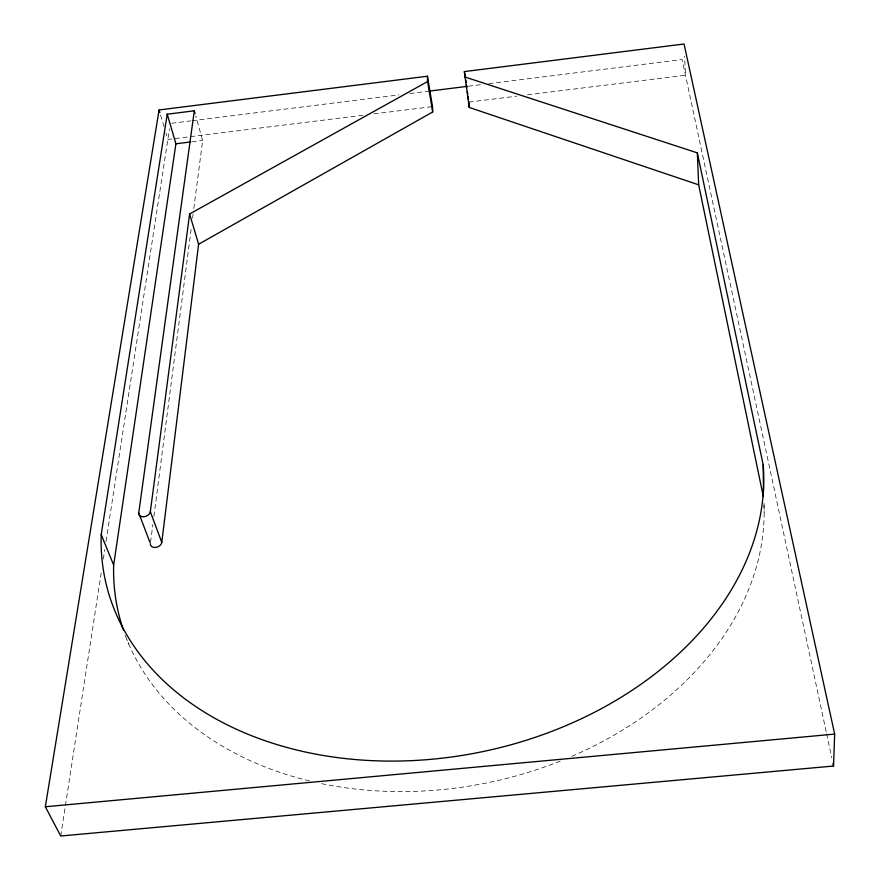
<?xml version="1.0" encoding="UTF-8"?>
<svg xmlns="http://www.w3.org/2000/svg" width="880" height="880" viewBox="0 0 880 880"><rect width="100%" height="100%" fill="white"/><g stroke="black" fill="none" stroke-linecap="round" stroke-linejoin="round"><path stroke-width="0.66" stroke-dasharray="4.4 3.3" d="M150.568 542.223L152.856 524.513M153.923 516.34L191.345 227.623M192.577 218.097L193.105 214.005M193.809 208.56L202.642 140.47L195.767 115.962M60.72 836L101.442 571.23M103.323 559.009L104.786 549.505M106.04 541.365L169.499 128.777M171.677 123.266L190.729 120.89M192.093 120.714L398.992 94.886M409.882 93.522L427.581 91.311M468.413 86.218L480.656 84.678M488.829 83.666L682.11 59.521L826.342 732.424M362.934 115.247L167.849 139.458L165.946 133.045M373.857 113.894L432.52 106.612M468.93 102.091L516.593 96.173M527.494 94.82L685.476 75.218L684.607 56.21M191.95 141.79L202.642 140.47M125.07 635.217L128.777 644.083M160.611 115.071L164.043 126.621M826.628 733.766L831.82 757.966M764.027 503.173L764.137 512.732M764.005 505.23A328.306 246.301 -11.8 0 1 570.361 756.954M560.263 761.101A328.306 246.301 -11.8 0 1 319.594 783.244M309.595 780.967A328.306 246.301 -11.8 0 1 126.841 639.43"/><path stroke-width="1.32" d="M150.392 543.576A5.918 4.213 -21.5 0 0 155.518 547.437A5.918 4.213 -21.5 0 0 161.777 542.388L198.605 244.244L432.674 111.98L432.52 106.612L427.449 76.23L159.082 109.945L45.342 806.751L60.72 836L833.547 766.029L834.658 734.096L684.046 44L464.376 71.588L469.227 107.448L698.665 184.833L763.301 496.43M161.777 542.388L150.337 511.665L189.607 213.972L427.592 81.554L427.449 76.23M149.908 542.3L138.743 512.897L194.315 110.803L167.222 114.191L101.222 534.556L113.652 565.103A328.306 246.301 -11.8 0 0 123.376 630.047M113.652 565.103L175.912 143.781L167.222 114.191M428.934 91.146L467.049 86.383M175.912 143.781L190.608 141.955M45.342 806.751L834.658 734.096M464.673 76.912L697.334 152.867L763.202 464.959L763.499 490.941M159.082 109.945L159.841 112.508M189.607 213.972L198.605 244.244M194.315 110.803L195.041 113.377M832.975 763.334L833.547 766.029M427.592 81.554L432.674 111.98M464.376 71.588L465.168 76.901M465.564 79.552L465.96 82.203M466.356 84.854L466.752 87.505M467.346 91.487L467.742 94.138M468.138 96.789L468.534 99.44M468.93 102.091L469.227 107.448M697.334 152.867L698.665 184.833M763.202 464.959A334.521 246.521 -11.8 0 1 437.767 758.659A334.521 246.521 -11.8 0 1 101.222 534.556M150.337 511.665A6.028 4.213 -21.1 0 1 143.935 516.747A6.028 4.213 -21.1 0 1 138.743 512.897"/></g></svg>
